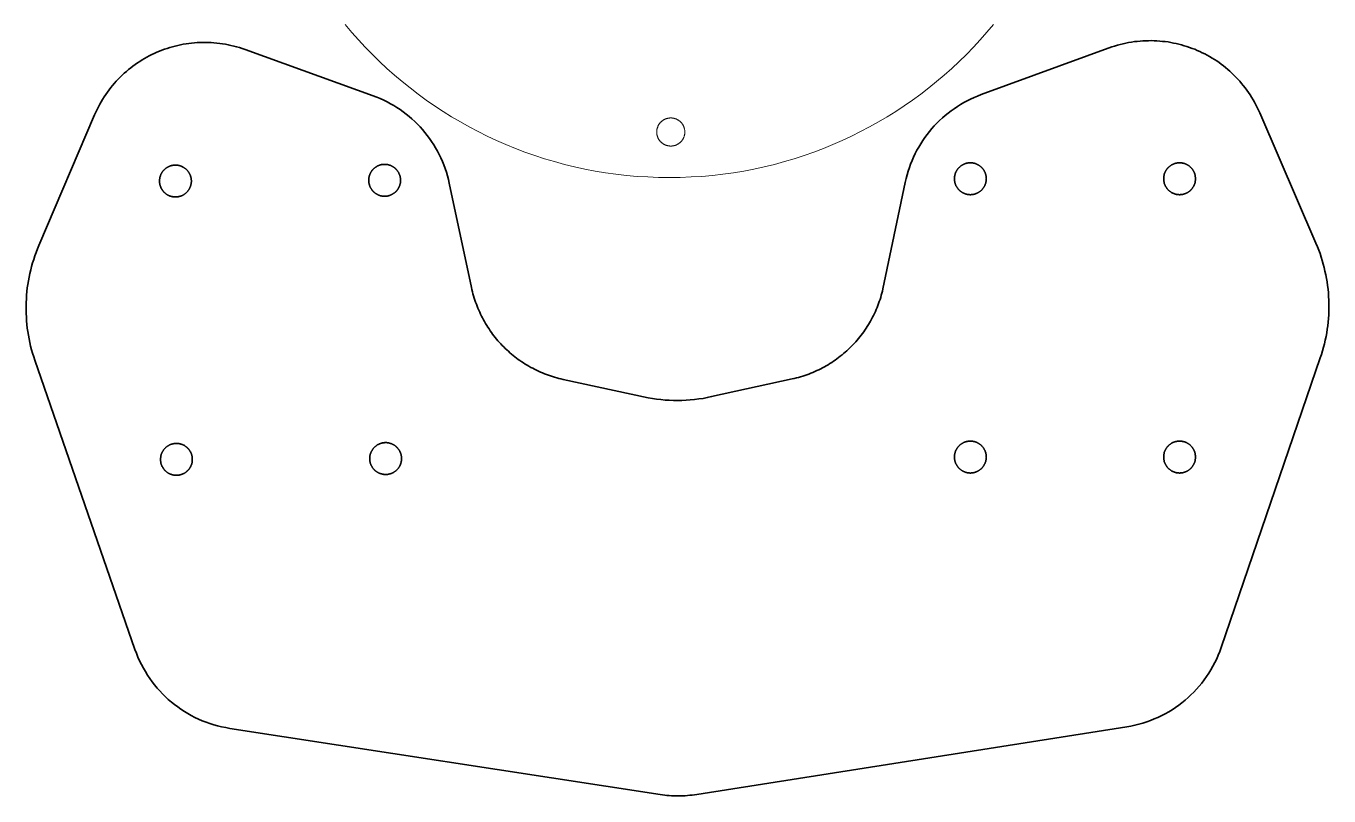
# Model space of a CAD drawing. Header units: millimetres. Extents: x -87 to 69, y -57 to 280.
# Drawn here: x -79.9 to 42.8, y 142.7 to 215.1 of the extents above; entities that cross this region are included whole.
import ezdxf

# ---------------------------------------------------------------- set-up
doc = ezdxf.new("R2010")
doc.units = ezdxf.units.MM
doc.header["$MEASUREMENT"] = 0
doc.layers.add('Predeterminado', color=18, linetype='Continuous', true_color=0x000000)

msp = doc.modelspace()

# ---------------------------------------------------------------- linework, layer by layer
at = {"layer": 'Predeterminado', "lineweight": 9}
msp.add_lwpolyline([(-49.85, 215.28), (-49.23, 214.55), (-48.6, 213.84), (-47.96, 213.15), (-47.29, 212.47), (-46.62, 211.8), (-45.92, 211.16), (-45.21, 210.53), (-44.49, 209.92), (-43.75, 209.32), (-42.99, 208.74), (-42.22, 208.18), (-41.44, 207.64), (-40.64, 207.11), (-39.84, 206.61), (-39.01, 206.12), (-38.18, 205.66), (-37.33, 205.21), (-36.47, 204.78), (-35.6, 204.38), (-34.72, 203.99), (-33.83, 203.63), (-32.93, 203.28), (-32.01, 202.96), (-31.09, 202.66), (-30.15, 202.39), (-29.21, 202.13), (-28.26, 201.9), (-27.3, 201.69), (-26.33, 201.5), (-25.35, 201.34), (-24.36, 201.2), (-23.37, 201.09), (-22.37, 201), (-21.36, 200.94), (-20.35, 200.9), (-19.33, 200.89), (-18.31, 200.9), (-17.29, 200.94), (-16.28, 201), (-15.28, 201.09), (-14.29, 201.2), (-13.3, 201.34), (-12.33, 201.5), (-11.36, 201.69), (-10.39, 201.9), (-9.44, 202.13), (-8.5, 202.39), (-7.57, 202.66), (-6.64, 202.96), (-5.73, 203.29), (-4.82, 203.63), (-3.93, 203.99), (-3.05, 204.38), (-2.18, 204.79), (-1.32, 205.21), (-0.47, 205.66), (0.36, 206.13), (1.18, 206.61), (1.99, 207.12), (2.79, 207.64), (3.57, 208.18), (4.34, 208.74), (5.09, 209.32), (5.83, 209.92), (6.56, 210.53), (7.27, 211.16), (7.96, 211.81), (8.64, 212.47), (9.3, 213.15), (9.95, 213.85), (10.58, 214.56), (11.19, 215.28)], dxfattribs=at)
at = {"layer": 'Predeterminado', "lineweight": 35}
for points in [[(2.88, 200.43), (0.78, 190.41), (0.74, 190.2), (0.68, 190.01), (0.63, 189.81), (0.57, 189.61), (0.51, 189.42), (0.44, 189.22), (0.38, 189.03), (0.3, 188.84), (0.23, 188.65), (0.15, 188.46), (0.07, 188.28), (-0.02, 188.1), (-0.1, 187.91), (-0.19, 187.73), (-0.29, 187.56), (-0.39, 187.38), (-0.49, 187.21), (-0.59, 187.04), (-0.7, 186.87), (-0.81, 186.7), (-0.92, 186.53), (-1.03, 186.37), (-1.15, 186.21), (-1.27, 186.05), (-1.39, 185.89), (-1.52, 185.74), (-1.65, 185.58), (-1.78, 185.43), (-1.91, 185.29), (-2.05, 185.14), (-2.19, 185), (-2.33, 184.86), (-2.47, 184.72), (-2.62, 184.58), (-2.77, 184.45), (-2.92, 184.32), (-3.07, 184.19), (-3.23, 184.07), (-3.39, 183.95), (-3.55, 183.83), (-3.71, 183.71), (-3.87, 183.6), (-4.04, 183.49), (-4.21, 183.38), (-4.38, 183.27), (-4.55, 183.17), (-4.73, 183.07), (-4.9, 182.98), (-5.08, 182.88), (-5.26, 182.79), (-5.45, 182.71), (-5.63, 182.62), (-5.82, 182.54), (-6, 182.47), (-6.19, 182.39), (-6.39, 182.32), (-6.58, 182.26), (-6.77, 182.19), (-6.97, 182.13), (-7.17, 182.07), (-7.37, 182.02), (-7.57, 181.97), (-7.77, 181.93), (-15.35, 180.26), (-15.76, 180.17), (-16.16, 180.1), (-16.56, 180.04), (-16.96, 179.99), (-17.36, 179.95), (-17.76, 179.92), (-18.15, 179.9), (-18.55, 179.9), (-18.94, 179.9), (-19.34, 179.92), (-19.73, 179.94), (-20.13, 179.98), (-20.53, 180.03), (-20.93, 180.09), (-21.34, 180.16), (-29.33, 181.89), (-29.54, 181.93), (-29.74, 181.98), (-29.94, 182.03), (-30.13, 182.09), (-30.33, 182.15), (-30.52, 182.21), (-30.72, 182.28), (-30.91, 182.35), (-31.1, 182.42), (-31.29, 182.5), (-31.47, 182.58), (-31.66, 182.66), (-31.84, 182.75), (-32.02, 182.84), (-32.2, 182.93), (-32.38, 183.02), (-32.55, 183.12), (-32.73, 183.22), (-32.9, 183.33), (-33.07, 183.43), (-33.23, 183.55), (-33.4, 183.66), (-33.56, 183.77), (-33.72, 183.89), (-33.88, 184.01), (-34.04, 184.14), (-34.19, 184.27), (-34.34, 184.39), (-34.49, 184.53), (-34.64, 184.66), (-34.78, 184.8), (-34.92, 184.94), (-35.06, 185.08), (-35.2, 185.23), (-35.33, 185.37), (-35.47, 185.52), (-35.6, 185.67), (-35.72, 185.83), (-35.85, 185.99), (-35.97, 186.14), (-36.09, 186.31), (-36.2, 186.47), (-36.31, 186.63), (-36.42, 186.8), (-36.53, 186.97), (-36.63, 187.14), (-36.73, 187.32), (-36.83, 187.49), (-36.93, 187.67), (-37.02, 187.85), (-37.11, 188.03), (-37.19, 188.21), (-37.28, 188.4), (-37.35, 188.58), (-37.43, 188.77), (-37.5, 188.96), (-37.57, 189.15), (-37.64, 189.35), (-37.7, 189.54), (-37.76, 189.74), (-37.82, 189.94), (-37.87, 190.13), (-37.92, 190.34), (-37.96, 190.54), (-40.05, 200.35), (-40.13, 200.71), (-40.23, 201.06), (-40.33, 201.4), (-40.44, 201.74), (-40.57, 202.08), (-40.7, 202.41), (-40.85, 202.74), (-41, 203.06), (-41.17, 203.37), (-41.34, 203.68), (-41.52, 203.98), (-41.72, 204.28), (-41.92, 204.57), (-42.13, 204.85), (-42.35, 205.13), (-42.58, 205.4), (-42.81, 205.66), (-43.06, 205.92), (-43.31, 206.17), (-43.57, 206.4), (-43.84, 206.64), (-44.11, 206.86), (-44.39, 207.07), (-44.68, 207.28), (-44.98, 207.48), (-45.28, 207.66), (-45.59, 207.84), (-45.91, 208.01), (-46.23, 208.17), (-46.56, 208.32), (-46.89, 208.46), (-59.28, 212.94), (-59.55, 213.03), (-59.81, 213.12), (-60.08, 213.2), (-60.34, 213.27), (-60.61, 213.33), (-60.87, 213.39), (-61.14, 213.44), (-61.41, 213.48), (-61.67, 213.52), (-61.94, 213.55), (-62.21, 213.58), (-62.47, 213.6), (-62.74, 213.61), (-63.01, 213.61), (-63.27, 213.61), (-63.53, 213.61), (-63.8, 213.59), (-64.06, 213.57), (-64.32, 213.55), (-64.58, 213.52), (-64.84, 213.48), (-65.1, 213.44), (-65.36, 213.39), (-65.61, 213.33), (-65.87, 213.27), (-66.12, 213.2), (-66.37, 213.13), (-66.62, 213.05), (-66.87, 212.97), (-67.11, 212.88), (-67.35, 212.78), (-67.59, 212.68), (-67.83, 212.57), (-68.07, 212.46), (-68.3, 212.34), (-68.53, 212.22), (-68.76, 212.09), (-68.98, 211.96), (-69.2, 211.82), (-69.42, 211.68), (-69.63, 211.53), (-69.85, 211.37), (-70.05, 211.21), (-70.26, 211.05), (-70.46, 210.88), (-70.66, 210.71), (-70.85, 210.53), (-71.04, 210.34), (-71.22, 210.15), (-71.41, 209.96), (-71.58, 209.76), (-71.76, 209.56), (-71.92, 209.35), (-72.09, 209.14), (-72.25, 208.92), (-72.4, 208.7), (-72.55, 208.48), (-72.7, 208.25), (-72.83, 208.01), (-72.97, 207.78), (-73.1, 207.53), (-73.22, 207.29), (-73.34, 207.04), (-73.45, 206.78), (-78.7, 194.49), (-78.84, 194.17), (-78.96, 193.84), (-79.08, 193.51), (-79.19, 193.18), (-79.29, 192.85), (-79.39, 192.52), (-79.47, 192.19), (-79.55, 191.85), (-79.62, 191.51), (-79.68, 191.17), (-79.74, 190.83), (-79.79, 190.49), (-79.83, 190.15), (-79.86, 189.81), (-79.88, 189.47), (-79.9, 189.12), (-79.91, 188.78), (-79.91, 188.44), (-79.9, 188.09), (-79.88, 187.75), (-79.86, 187.4), (-79.83, 187.06), (-79.79, 186.72), (-79.74, 186.38), (-79.69, 186.04), (-79.62, 185.7), (-79.55, 185.36), (-79.48, 185.02), (-79.39, 184.68), (-79.29, 184.35), (-79.19, 184.02), (-79.08, 183.69), (-69.65, 156.47), (-69.51, 156.1), (-69.37, 155.74), (-69.21, 155.39), (-69.04, 155.04), (-68.86, 154.7), (-68.67, 154.37), (-68.47, 154.05), (-68.26, 153.73), (-68.04, 153.42), (-67.8, 153.12), (-67.56, 152.83), (-67.31, 152.55), (-67.05, 152.27), (-66.78, 152.01), (-66.51, 151.75), (-66.22, 151.51), (-65.93, 151.27), (-65.63, 151.05), (-65.32, 150.83), (-65, 150.62), (-64.68, 150.43), (-64.35, 150.24), (-64.01, 150.07), (-63.67, 149.91), (-63.32, 149.75), (-62.96, 149.61), (-62.6, 149.49), (-62.24, 149.37), (-61.87, 149.27), (-61.49, 149.17), (-61.11, 149.1), (-60.73, 149.03), (-20.21, 142.8), (-19.99, 142.77), (-19.77, 142.74), (-19.56, 142.72), (-19.34, 142.7), (-19.12, 142.69), (-18.91, 142.68), (-18.69, 142.67), (-18.48, 142.67), (-18.26, 142.67), (-18.05, 142.68), (-17.83, 142.69), (-17.62, 142.71), (-17.4, 142.73), (-17.19, 142.75), (-16.97, 142.78), (-16.75, 142.81), (23.75, 149.18), (24.13, 149.25), (24.51, 149.33), (24.88, 149.42), (25.25, 149.53), (25.62, 149.65), (25.98, 149.77), (26.33, 149.92), (26.68, 150.07), (27.03, 150.23), (27.36, 150.41), (27.69, 150.59), (28.01, 150.79), (28.33, 151), (28.64, 151.22), (28.94, 151.44), (29.23, 151.68), (29.52, 151.93), (29.79, 152.18), (30.06, 152.45), (30.32, 152.73), (30.57, 153.01), (30.81, 153.3), (31.04, 153.6), (31.26, 153.91), (31.47, 154.23), (31.67, 154.55), (31.86, 154.88), (32.04, 155.22), (32.21, 155.57), (32.36, 155.92), (32.51, 156.28), (32.64, 156.65), (41.97, 183.91), (42.08, 184.24), (42.18, 184.57), (42.28, 184.91), (42.36, 185.24), (42.44, 185.58), (42.51, 185.92), (42.57, 186.26), (42.62, 186.6), (42.67, 186.94), (42.71, 187.28), (42.74, 187.63), (42.76, 187.97), (42.78, 188.31), (42.78, 188.66), (42.78, 189), (42.77, 189.34), (42.75, 189.69), (42.73, 190.03), (42.7, 190.37), (42.65, 190.71), (42.61, 191.06), (42.55, 191.39), (42.49, 191.73), (42.41, 192.07), (42.33, 192.41), (42.25, 192.74), (42.15, 193.07), (42.05, 193.4), (41.94, 193.73), (41.82, 194.06), (41.69, 194.38), (41.56, 194.71), (36.26, 206.98), (36.15, 207.23), (36.03, 207.48), (35.9, 207.73), (35.77, 207.97), (35.64, 208.21), (35.5, 208.44), (35.35, 208.67), (35.2, 208.9), (35.05, 209.12), (34.89, 209.33), (34.72, 209.55), (34.55, 209.75), (34.38, 209.95), (34.2, 210.15), (34.02, 210.34), (33.83, 210.53), (33.64, 210.72), (33.45, 210.89), (33.25, 211.07), (33.05, 211.24), (32.85, 211.4), (32.64, 211.56), (32.43, 211.71), (32.21, 211.86), (31.99, 212), (31.77, 212.14), (31.54, 212.27), (31.32, 212.4), (31.09, 212.52), (30.85, 212.64), (30.62, 212.75), (30.38, 212.86), (30.14, 212.96), (29.9, 213.05), (29.65, 213.14), (29.41, 213.22), (29.16, 213.3), (28.91, 213.37), (28.65, 213.44), (28.4, 213.5), (28.14, 213.55), (27.89, 213.6), (27.63, 213.65), (27.37, 213.68), (27.11, 213.71), (26.85, 213.74), (26.58, 213.76), (26.32, 213.77), (26.05, 213.78), (25.79, 213.77), (25.52, 213.77), (25.26, 213.76), (24.99, 213.74), (24.72, 213.71), (24.46, 213.68), (24.19, 213.64), (23.92, 213.59), (23.66, 213.54), (23.39, 213.48), (23.13, 213.42), (22.86, 213.35), (22.6, 213.27), (22.33, 213.18), (10.03, 208.69), (9.7, 208.56), (9.36, 208.42), (9.03, 208.27), (8.71, 208.11), (8.4, 207.94), (8.09, 207.76), (7.79, 207.57), (7.49, 207.37), (7.2, 207.17), (6.92, 206.95), (6.64, 206.73), (6.38, 206.5), (6.12, 206.25), (5.87, 206.01), (5.62, 205.75), (5.39, 205.49), (5.16, 205.22), (4.94, 204.94), (4.73, 204.66), (4.53, 204.36), (4.34, 204.07), (4.16, 203.76), (3.99, 203.45), (3.82, 203.14), (3.67, 202.82), (3.53, 202.49), (3.39, 202.16), (3.27, 201.82), (3.16, 201.48), (3.06, 201.14), (2.96, 200.79)], [(-64.34, 200.56), (-64.34, 200.52), (-64.34, 200.49), (-64.34, 200.45), (-64.35, 200.41), (-64.35, 200.37), (-64.36, 200.33), (-64.36, 200.3), (-64.37, 200.26), (-64.38, 200.22), (-64.39, 200.19), (-64.4, 200.15), (-64.41, 200.12), (-64.42, 200.08), (-64.43, 200.05), (-64.44, 200.01), (-64.46, 199.98), (-64.47, 199.95), (-64.49, 199.91), (-64.5, 199.88), (-64.52, 199.85), (-64.54, 199.82), (-64.56, 199.78), (-64.57, 199.75), (-64.59, 199.72), (-64.61, 199.69), (-64.64, 199.66), (-64.66, 199.64), (-64.68, 199.61), (-64.7, 199.58), (-64.73, 199.55), (-64.75, 199.53), (-64.78, 199.5), (-64.8, 199.48), (-64.83, 199.45), (-64.86, 199.43), (-64.88, 199.4), (-64.91, 199.38), (-64.94, 199.36), (-64.97, 199.34), (-65, 199.32), (-65.03, 199.3), (-65.06, 199.28), (-65.09, 199.26), (-65.12, 199.24), (-65.15, 199.22), (-65.19, 199.21), (-65.22, 199.19), (-65.25, 199.18), (-65.29, 199.16), (-65.32, 199.15), (-65.35, 199.14), (-65.39, 199.13), (-65.43, 199.12), (-65.46, 199.11), (-65.5, 199.1), (-65.53, 199.09), (-65.57, 199.08), (-65.61, 199.08), (-65.64, 199.07), (-65.68, 199.07), (-65.72, 199.06), (-65.76, 199.06), (-65.8, 199.06), (-65.84, 199.06), (-65.87, 199.06), (-65.91, 199.06), (-65.95, 199.06), (-65.99, 199.07), (-66.03, 199.07), (-66.06, 199.07), (-66.1, 199.08), (-66.14, 199.09), (-66.17, 199.1), (-66.21, 199.1), (-66.25, 199.11), (-66.28, 199.12), (-66.32, 199.13), (-66.35, 199.15), (-66.39, 199.16), (-66.42, 199.17), (-66.45, 199.19), (-66.49, 199.2), (-66.52, 199.22), (-66.55, 199.24), (-66.58, 199.25), (-66.61, 199.27), (-66.64, 199.29), (-66.68, 199.31), (-66.7, 199.33), (-66.73, 199.35), (-66.76, 199.37), (-66.79, 199.4), (-66.82, 199.42), (-66.85, 199.44), (-66.87, 199.47), (-66.9, 199.49), (-66.92, 199.52), (-66.95, 199.55), (-66.97, 199.57), (-66.99, 199.6), (-67.02, 199.63), (-67.04, 199.66), (-67.06, 199.69), (-67.08, 199.71), (-67.1, 199.74), (-67.12, 199.78), (-67.14, 199.81), (-67.16, 199.84), (-67.17, 199.87), (-67.19, 199.9), (-67.21, 199.94), (-67.22, 199.97), (-67.23, 200), (-67.25, 200.04), (-67.26, 200.07), (-67.27, 200.11), (-67.28, 200.14), (-67.29, 200.18), (-67.3, 200.21), (-67.31, 200.25), (-67.32, 200.29), (-67.32, 200.32), (-67.33, 200.36), (-67.33, 200.4), (-67.34, 200.44), (-67.34, 200.48), (-67.34, 200.51), (-67.34, 200.55), (-67.34, 200.59), (-67.34, 200.63), (-67.34, 200.67), (-67.33, 200.71), (-67.33, 200.74), (-67.32, 200.78), (-67.32, 200.82), (-67.31, 200.85), (-67.3, 200.89), (-67.3, 200.93), (-67.29, 200.96), (-67.28, 201), (-67.26, 201.03), (-67.25, 201.07), (-67.24, 201.1), (-67.23, 201.14), (-67.21, 201.17), (-67.2, 201.2), (-67.18, 201.24), (-67.16, 201.27), (-67.14, 201.3), (-67.13, 201.33), (-67.11, 201.36), (-67.09, 201.39), (-67.07, 201.42), (-67.05, 201.45), (-67.02, 201.48), (-67, 201.51), (-66.98, 201.54), (-66.95, 201.56), (-66.93, 201.59), (-66.91, 201.61), (-66.88, 201.64), (-66.85, 201.66), (-66.83, 201.69), (-66.8, 201.71), (-66.77, 201.73), (-66.74, 201.76), (-66.71, 201.78), (-66.68, 201.8), (-66.65, 201.82), (-66.62, 201.84), (-66.59, 201.86), (-66.56, 201.87), (-66.53, 201.89), (-66.5, 201.91), (-66.46, 201.92), (-66.43, 201.94), (-66.4, 201.95), (-66.36, 201.96), (-66.33, 201.98), (-66.29, 201.99), (-66.26, 202), (-66.22, 202.01), (-66.18, 202.02), (-66.15, 202.03), (-66.11, 202.03), (-66.07, 202.04), (-66.04, 202.05), (-66, 202.05), (-65.96, 202.05), (-65.92, 202.06), (-65.89, 202.06), (-65.85, 202.06), (-65.81, 202.06), (-65.77, 202.06), (-65.73, 202.05), (-65.69, 202.05), (-65.66, 202.05), (-65.62, 202.04), (-65.58, 202.04), (-65.54, 202.03), (-65.51, 202.02), (-65.47, 202.01), (-65.44, 202), (-65.4, 201.99), (-65.36, 201.98), (-65.33, 201.97), (-65.3, 201.96), (-65.26, 201.94), (-65.23, 201.93), (-65.2, 201.91), (-65.16, 201.9), (-65.13, 201.88), (-65.1, 201.86), (-65.07, 201.84), (-65.04, 201.82), (-65.01, 201.8), (-64.98, 201.78), (-64.95, 201.76), (-64.92, 201.74), (-64.89, 201.72), (-64.86, 201.7), (-64.84, 201.67), (-64.81, 201.65), (-64.78, 201.62), (-64.76, 201.6), (-64.73, 201.57), (-64.71, 201.54), (-64.69, 201.52), (-64.66, 201.49), (-64.64, 201.46), (-64.62, 201.43), (-64.6, 201.4), (-64.58, 201.37), (-64.56, 201.34), (-64.54, 201.31), (-64.52, 201.28), (-64.51, 201.25), (-64.49, 201.21), (-64.48, 201.18), (-64.46, 201.15), (-64.45, 201.11), (-64.43, 201.08), (-64.42, 201.04), (-64.41, 201.01), (-64.4, 200.97), (-64.39, 200.94), (-64.38, 200.9), (-64.37, 200.87), (-64.37, 200.83), (-64.36, 200.79), (-64.35, 200.75), (-64.35, 200.72), (-64.35, 200.68), (-64.34, 200.64), (-64.34, 200.6)], [(-44.64, 200.63), (-44.64, 200.6), (-44.64, 200.56), (-44.64, 200.52), (-44.65, 200.48), (-44.65, 200.44), (-44.66, 200.41), (-44.66, 200.37), (-44.67, 200.33), (-44.68, 200.3), (-44.69, 200.26), (-44.7, 200.22), (-44.71, 200.19), (-44.72, 200.15), (-44.73, 200.12), (-44.74, 200.08), (-44.76, 200.05), (-44.77, 200.02), (-44.79, 199.98), (-44.8, 199.95), (-44.82, 199.92), (-44.84, 199.89), (-44.86, 199.86), (-44.87, 199.83), (-44.89, 199.79), (-44.91, 199.77), (-44.94, 199.74), (-44.96, 199.71), (-44.98, 199.68), (-45, 199.65), (-45.03, 199.62), (-45.05, 199.6), (-45.08, 199.57), (-45.1, 199.55), (-45.13, 199.52), (-45.16, 199.5), (-45.18, 199.48), (-45.21, 199.45), (-45.24, 199.43), (-45.27, 199.41), (-45.3, 199.39), (-45.33, 199.37), (-45.36, 199.35), (-45.39, 199.33), (-45.42, 199.31), (-45.45, 199.3), (-45.49, 199.28), (-45.52, 199.26), (-45.55, 199.25), (-45.59, 199.24), (-45.62, 199.22), (-45.65, 199.21), (-45.69, 199.2), (-45.73, 199.19), (-45.76, 199.18), (-45.8, 199.17), (-45.83, 199.16), (-45.87, 199.15), (-45.91, 199.15), (-45.94, 199.14), (-45.98, 199.14), (-46.02, 199.13), (-46.06, 199.13), (-46.1, 199.13), (-46.14, 199.13), (-46.17, 199.13), (-46.21, 199.13), (-46.25, 199.13), (-46.29, 199.14), (-46.33, 199.14), (-46.36, 199.15), (-46.4, 199.15), (-46.44, 199.16), (-46.47, 199.17), (-46.51, 199.17), (-46.55, 199.18), (-46.58, 199.19), (-46.62, 199.21), (-46.65, 199.22), (-46.69, 199.23), (-46.72, 199.24), (-46.75, 199.26), (-46.79, 199.27), (-46.82, 199.29), (-46.85, 199.31), (-46.88, 199.33), (-46.91, 199.34), (-46.94, 199.36), (-46.98, 199.38), (-47, 199.4), (-47.03, 199.42), (-47.06, 199.45), (-47.09, 199.47), (-47.12, 199.49), (-47.15, 199.52), (-47.17, 199.54), (-47.2, 199.56), (-47.22, 199.59), (-47.25, 199.62), (-47.27, 199.64), (-47.3, 199.67), (-47.32, 199.7), (-47.34, 199.73), (-47.36, 199.76), (-47.38, 199.79), (-47.4, 199.82), (-47.42, 199.85), (-47.44, 199.88), (-47.46, 199.91), (-47.47, 199.94), (-47.49, 199.97), (-47.51, 200.01), (-47.52, 200.04), (-47.53, 200.07), (-47.55, 200.11), (-47.56, 200.14), (-47.57, 200.18), (-47.58, 200.21), (-47.59, 200.25), (-47.6, 200.29), (-47.61, 200.32), (-47.62, 200.36), (-47.62, 200.4), (-47.63, 200.43), (-47.63, 200.47), (-47.64, 200.51), (-47.64, 200.55), (-47.64, 200.58), (-47.64, 200.62), (-47.64, 200.66), (-47.64, 200.7), (-47.64, 200.74), (-47.63, 200.78), (-47.63, 200.81), (-47.62, 200.85), (-47.62, 200.89), (-47.61, 200.93), (-47.6, 200.96), (-47.6, 201), (-47.59, 201.03), (-47.58, 201.07), (-47.56, 201.11), (-47.55, 201.14), (-47.54, 201.17), (-47.53, 201.21), (-47.51, 201.24), (-47.5, 201.27), (-47.48, 201.31), (-47.46, 201.34), (-47.45, 201.37), (-47.43, 201.4), (-47.41, 201.43), (-47.39, 201.46), (-47.37, 201.49), (-47.35, 201.52), (-47.32, 201.55), (-47.3, 201.58), (-47.28, 201.61), (-47.26, 201.63), (-47.23, 201.66), (-47.21, 201.69), (-47.18, 201.71), (-47.15, 201.74), (-47.13, 201.76), (-47.1, 201.78), (-47.07, 201.81), (-47.04, 201.83), (-47.01, 201.85), (-46.98, 201.87), (-46.95, 201.89), (-46.92, 201.91), (-46.89, 201.93), (-46.86, 201.95), (-46.83, 201.96), (-46.8, 201.98), (-46.76, 201.99), (-46.73, 202.01), (-46.7, 202.02), (-46.66, 202.04), (-46.63, 202.05), (-46.59, 202.06), (-46.56, 202.07), (-46.52, 202.08), (-46.49, 202.09), (-46.45, 202.1), (-46.41, 202.1), (-46.37, 202.11), (-46.34, 202.12), (-46.3, 202.12), (-46.26, 202.12), (-46.22, 202.13), (-46.19, 202.13), (-46.15, 202.13), (-46.11, 202.13), (-46.07, 202.13), (-46.03, 202.13), (-45.99, 202.12), (-45.96, 202.12), (-45.92, 202.11), (-45.88, 202.11), (-45.84, 202.1), (-45.81, 202.09), (-45.77, 202.08), (-45.74, 202.07), (-45.7, 202.06), (-45.67, 202.05), (-45.63, 202.04), (-45.6, 202.03), (-45.56, 202.01), (-45.53, 202), (-45.5, 201.98), (-45.46, 201.97), (-45.43, 201.95), (-45.4, 201.93), (-45.37, 201.91), (-45.34, 201.9), (-45.31, 201.88), (-45.28, 201.86), (-45.25, 201.83), (-45.22, 201.81), (-45.19, 201.79), (-45.16, 201.77), (-45.14, 201.74), (-45.11, 201.72), (-45.08, 201.69), (-45.06, 201.67), (-45.03, 201.64), (-45.01, 201.61), (-44.99, 201.59), (-44.96, 201.56), (-44.94, 201.53), (-44.92, 201.5), (-44.9, 201.47), (-44.88, 201.44), (-44.86, 201.41), (-44.84, 201.38), (-44.82, 201.35), (-44.81, 201.32), (-44.79, 201.28), (-44.78, 201.25), (-44.76, 201.22), (-44.75, 201.18), (-44.73, 201.15), (-44.72, 201.12), (-44.71, 201.08), (-44.7, 201.04), (-44.69, 201.01), (-44.68, 200.97), (-44.67, 200.94), (-44.67, 200.9), (-44.66, 200.86), (-44.65, 200.83), (-44.65, 200.79), (-44.65, 200.75), (-44.64, 200.71), (-44.64, 200.67)], [(7.52, 200.77), (7.52, 200.74), (7.52, 200.7), (7.52, 200.66), (7.52, 200.62), (7.53, 200.58), (7.53, 200.55), (7.54, 200.51), (7.55, 200.47), (7.55, 200.44), (7.56, 200.4), (7.57, 200.36), (7.58, 200.33), (7.59, 200.29), (7.61, 200.26), (7.62, 200.22), (7.63, 200.19), (7.65, 200.16), (7.66, 200.12), (7.68, 200.09), (7.7, 200.06), (7.71, 200.03), (7.73, 200), (7.75, 199.97), (7.77, 199.94), (7.79, 199.91), (7.81, 199.88), (7.84, 199.85), (7.86, 199.82), (7.88, 199.79), (7.91, 199.77), (7.93, 199.74), (7.95, 199.71), (7.98, 199.69), (8.01, 199.66), (8.03, 199.64), (8.06, 199.62), (8.09, 199.59), (8.12, 199.57), (8.15, 199.55), (8.18, 199.53), (8.21, 199.51), (8.24, 199.49), (8.27, 199.47), (8.3, 199.46), (8.33, 199.44), (8.37, 199.42), (8.4, 199.41), (8.43, 199.39), (8.47, 199.38), (8.5, 199.37), (8.53, 199.35), (8.57, 199.34), (8.6, 199.33), (8.64, 199.32), (8.68, 199.31), (8.71, 199.3), (8.75, 199.3), (8.79, 199.29), (8.82, 199.29), (8.86, 199.28), (8.9, 199.28), (8.94, 199.28), (8.98, 199.27), (9.02, 199.27), (9.05, 199.27), (9.09, 199.28), (9.13, 199.28), (9.17, 199.28), (9.21, 199.29), (9.24, 199.29), (9.28, 199.3), (9.32, 199.3), (9.35, 199.31), (9.39, 199.32), (9.43, 199.33), (9.46, 199.34), (9.5, 199.35), (9.53, 199.37), (9.57, 199.38), (9.6, 199.39), (9.63, 199.41), (9.67, 199.42), (9.7, 199.44), (9.73, 199.46), (9.76, 199.47), (9.79, 199.49), (9.82, 199.51), (9.85, 199.53), (9.88, 199.55), (9.91, 199.57), (9.94, 199.59), (9.97, 199.62), (10, 199.64), (10.02, 199.66), (10.05, 199.69), (10.08, 199.71), (10.1, 199.74), (10.13, 199.77), (10.15, 199.79), (10.17, 199.82), (10.2, 199.85), (10.22, 199.88), (10.24, 199.91), (10.26, 199.94), (10.28, 199.97), (10.3, 200), (10.32, 200.03), (10.33, 200.06), (10.35, 200.09), (10.37, 200.12), (10.38, 200.16), (10.4, 200.19), (10.41, 200.22), (10.42, 200.26), (10.44, 200.29), (10.45, 200.33), (10.46, 200.36), (10.47, 200.4), (10.48, 200.44), (10.48, 200.47), (10.49, 200.51), (10.5, 200.55), (10.5, 200.58), (10.51, 200.62), (10.51, 200.66), (10.51, 200.7), (10.51, 200.74), (10.52, 200.77), (10.51, 200.81), (10.51, 200.85), (10.51, 200.89), (10.51, 200.93), (10.5, 200.97), (10.5, 201), (10.49, 201.04), (10.48, 201.08), (10.48, 201.11), (10.47, 201.15), (10.46, 201.18), (10.45, 201.22), (10.44, 201.26), (10.42, 201.29), (10.41, 201.32), (10.4, 201.36), (10.38, 201.39), (10.37, 201.42), (10.35, 201.46), (10.33, 201.49), (10.32, 201.52), (10.3, 201.55), (10.28, 201.58), (10.26, 201.61), (10.24, 201.64), (10.22, 201.67), (10.2, 201.7), (10.17, 201.73), (10.15, 201.76), (10.13, 201.78), (10.1, 201.81), (10.08, 201.83), (10.05, 201.86), (10.02, 201.88), (10, 201.91), (9.97, 201.93), (9.94, 201.95), (9.91, 201.98), (9.88, 202), (9.85, 202.02), (9.82, 202.04), (9.79, 202.06), (9.76, 202.08), (9.73, 202.09), (9.7, 202.11), (9.67, 202.13), (9.63, 202.14), (9.6, 202.16), (9.57, 202.17), (9.53, 202.18), (9.5, 202.2), (9.46, 202.21), (9.43, 202.22), (9.39, 202.23), (9.35, 202.24), (9.32, 202.24), (9.28, 202.25), (9.24, 202.26), (9.21, 202.26), (9.17, 202.27), (9.13, 202.27), (9.09, 202.27), (9.05, 202.27), (9.02, 202.27), (8.98, 202.27), (8.94, 202.27), (8.9, 202.27), (8.86, 202.27), (8.82, 202.26), (8.79, 202.26), (8.75, 202.25), (8.71, 202.24), (8.68, 202.24), (8.64, 202.23), (8.6, 202.22), (8.57, 202.21), (8.53, 202.2), (8.5, 202.18), (8.47, 202.17), (8.43, 202.16), (8.4, 202.14), (8.37, 202.13), (8.33, 202.11), (8.3, 202.09), (8.27, 202.08), (8.24, 202.06), (8.21, 202.04), (8.18, 202.02), (8.15, 202), (8.12, 201.98), (8.09, 201.95), (8.06, 201.93), (8.03, 201.91), (8.01, 201.88), (7.98, 201.86), (7.95, 201.83), (7.93, 201.81), (7.91, 201.78), (7.88, 201.76), (7.86, 201.73), (7.84, 201.7), (7.81, 201.67), (7.79, 201.64), (7.77, 201.61), (7.75, 201.58), (7.73, 201.55), (7.71, 201.52), (7.7, 201.49), (7.68, 201.46), (7.66, 201.42), (7.65, 201.39), (7.63, 201.36), (7.62, 201.32), (7.61, 201.29), (7.59, 201.26), (7.58, 201.22), (7.57, 201.18), (7.56, 201.15), (7.55, 201.11), (7.55, 201.08), (7.54, 201.04), (7.53, 201), (7.53, 200.97), (7.52, 200.93), (7.52, 200.89), (7.52, 200.85), (7.52, 200.81)], [(27.22, 200.77), (27.22, 200.74), (27.22, 200.7), (27.22, 200.66), (27.22, 200.62), (27.23, 200.58), (27.23, 200.55), (27.24, 200.51), (27.25, 200.47), (27.25, 200.44), (27.26, 200.4), (27.27, 200.36), (27.28, 200.33), (27.29, 200.29), (27.31, 200.26), (27.32, 200.22), (27.33, 200.19), (27.35, 200.16), (27.36, 200.12), (27.38, 200.09), (27.4, 200.06), (27.41, 200.03), (27.43, 200), (27.45, 199.97), (27.47, 199.94), (27.49, 199.91), (27.51, 199.88), (27.54, 199.85), (27.56, 199.82), (27.58, 199.79), (27.61, 199.77), (27.63, 199.74), (27.65, 199.71), (27.68, 199.69), (27.71, 199.66), (27.73, 199.64), (27.76, 199.62), (27.79, 199.59), (27.82, 199.57), (27.85, 199.55), (27.88, 199.53), (27.91, 199.51), (27.94, 199.49), (27.97, 199.47), (28, 199.46), (28.03, 199.44), (28.07, 199.42), (28.1, 199.41), (28.13, 199.39), (28.17, 199.38), (28.2, 199.37), (28.23, 199.35), (28.27, 199.34), (28.3, 199.33), (28.34, 199.32), (28.38, 199.31), (28.41, 199.3), (28.45, 199.3), (28.49, 199.29), (28.52, 199.29), (28.56, 199.28), (28.6, 199.28), (28.64, 199.28), (28.68, 199.27), (28.72, 199.27), (28.75, 199.27), (28.79, 199.28), (28.83, 199.28), (28.87, 199.28), (28.91, 199.29), (28.94, 199.29), (28.98, 199.3), (29.02, 199.3), (29.05, 199.31), (29.09, 199.32), (29.13, 199.33), (29.16, 199.34), (29.2, 199.35), (29.23, 199.37), (29.27, 199.38), (29.3, 199.39), (29.33, 199.41), (29.37, 199.42), (29.4, 199.44), (29.43, 199.46), (29.46, 199.47), (29.49, 199.49), (29.52, 199.51), (29.55, 199.53), (29.58, 199.55), (29.61, 199.57), (29.64, 199.59), (29.67, 199.62), (29.7, 199.64), (29.72, 199.66), (29.75, 199.69), (29.78, 199.71), (29.8, 199.74), (29.83, 199.77), (29.85, 199.79), (29.87, 199.82), (29.9, 199.85), (29.92, 199.88), (29.94, 199.91), (29.96, 199.94), (29.98, 199.97), (30, 200), (30.02, 200.03), (30.03, 200.06), (30.05, 200.09), (30.07, 200.12), (30.08, 200.16), (30.1, 200.19), (30.11, 200.22), (30.12, 200.26), (30.14, 200.29), (30.15, 200.33), (30.16, 200.36), (30.17, 200.4), (30.18, 200.44), (30.18, 200.47), (30.19, 200.51), (30.2, 200.55), (30.2, 200.58), (30.21, 200.62), (30.21, 200.66), (30.21, 200.7), (30.21, 200.74), (30.22, 200.77), (30.21, 200.81), (30.21, 200.85), (30.21, 200.89), (30.21, 200.93), (30.2, 200.97), (30.2, 201), (30.19, 201.04), (30.18, 201.08), (30.18, 201.11), (30.17, 201.15), (30.16, 201.18), (30.15, 201.22), (30.14, 201.26), (30.12, 201.29), (30.11, 201.32), (30.1, 201.36), (30.08, 201.39), (30.07, 201.42), (30.05, 201.46), (30.03, 201.49), (30.02, 201.52), (30, 201.55), (29.98, 201.58), (29.96, 201.61), (29.94, 201.64), (29.92, 201.67), (29.9, 201.7), (29.87, 201.73), (29.85, 201.76), (29.83, 201.78), (29.8, 201.81), (29.78, 201.83), (29.75, 201.86), (29.72, 201.88), (29.7, 201.91), (29.67, 201.93), (29.64, 201.95), (29.61, 201.98), (29.58, 202), (29.55, 202.02), (29.52, 202.04), (29.49, 202.06), (29.46, 202.08), (29.43, 202.09), (29.4, 202.11), (29.37, 202.13), (29.33, 202.14), (29.3, 202.16), (29.27, 202.17), (29.23, 202.18), (29.2, 202.2), (29.16, 202.21), (29.13, 202.22), (29.09, 202.23), (29.05, 202.24), (29.02, 202.24), (28.98, 202.25), (28.94, 202.26), (28.91, 202.26), (28.87, 202.27), (28.83, 202.27), (28.79, 202.27), (28.75, 202.27), (28.72, 202.27), (28.68, 202.27), (28.64, 202.27), (28.6, 202.27), (28.56, 202.27), (28.52, 202.26), (28.49, 202.26), (28.45, 202.25), (28.41, 202.24), (28.38, 202.24), (28.34, 202.23), (28.3, 202.22), (28.27, 202.21), (28.23, 202.2), (28.2, 202.18), (28.17, 202.17), (28.13, 202.16), (28.1, 202.14), (28.07, 202.13), (28.03, 202.11), (28, 202.09), (27.97, 202.08), (27.94, 202.06), (27.91, 202.04), (27.88, 202.02), (27.85, 202), (27.82, 201.98), (27.79, 201.95), (27.76, 201.93), (27.73, 201.91), (27.71, 201.88), (27.68, 201.86), (27.65, 201.83), (27.63, 201.81), (27.61, 201.78), (27.58, 201.76), (27.56, 201.73), (27.54, 201.7), (27.51, 201.67), (27.49, 201.64), (27.47, 201.61), (27.45, 201.58), (27.43, 201.55), (27.41, 201.52), (27.4, 201.49), (27.38, 201.46), (27.36, 201.42), (27.35, 201.39), (27.33, 201.36), (27.32, 201.32), (27.31, 201.29), (27.29, 201.26), (27.28, 201.22), (27.27, 201.18), (27.26, 201.15), (27.25, 201.11), (27.25, 201.08), (27.24, 201.04), (27.23, 201), (27.23, 200.97), (27.22, 200.93), (27.22, 200.89), (27.22, 200.85), (27.22, 200.81)], [(-64.25, 174.36), (-64.25, 174.32), (-64.25, 174.29), (-64.25, 174.25), (-64.25, 174.21), (-64.26, 174.17), (-64.26, 174.13), (-64.27, 174.1), (-64.28, 174.06), (-64.28, 174.02), (-64.29, 173.99), (-64.3, 173.95), (-64.31, 173.92), (-64.32, 173.88), (-64.34, 173.85), (-64.35, 173.81), (-64.36, 173.78), (-64.38, 173.75), (-64.39, 173.71), (-64.41, 173.68), (-64.42, 173.65), (-64.44, 173.62), (-64.46, 173.58), (-64.48, 173.55), (-64.5, 173.52), (-64.52, 173.49), (-64.54, 173.46), (-64.56, 173.44), (-64.59, 173.41), (-64.61, 173.38), (-64.63, 173.35), (-64.66, 173.33), (-64.68, 173.3), (-64.71, 173.28), (-64.73, 173.25), (-64.76, 173.23), (-64.79, 173.2), (-64.82, 173.18), (-64.84, 173.16), (-64.87, 173.14), (-64.9, 173.12), (-64.93, 173.1), (-64.96, 173.08), (-64.99, 173.06), (-65.03, 173.04), (-65.06, 173.02), (-65.09, 173.01), (-65.12, 172.99), (-65.16, 172.98), (-65.19, 172.96), (-65.23, 172.95), (-65.26, 172.94), (-65.29, 172.93), (-65.33, 172.92), (-65.37, 172.91), (-65.4, 172.9), (-65.44, 172.89), (-65.48, 172.88), (-65.51, 172.88), (-65.55, 172.87), (-65.59, 172.87), (-65.63, 172.86), (-65.66, 172.86), (-65.7, 172.86), (-65.74, 172.86), (-65.78, 172.86), (-65.82, 172.86), (-65.86, 172.86), (-65.89, 172.87), (-65.93, 172.87), (-65.97, 172.87), (-66.01, 172.88), (-66.04, 172.89), (-66.08, 172.9), (-66.12, 172.9), (-66.15, 172.91), (-66.19, 172.92), (-66.22, 172.94), (-66.26, 172.95), (-66.29, 172.96), (-66.33, 172.97), (-66.36, 172.99), (-66.39, 173), (-66.42, 173.02), (-66.46, 173.04), (-66.49, 173.05), (-66.52, 173.07), (-66.55, 173.09), (-66.58, 173.11), (-66.61, 173.13), (-66.64, 173.15), (-66.67, 173.17), (-66.7, 173.2), (-66.72, 173.22), (-66.75, 173.24), (-66.78, 173.27), (-66.8, 173.29), (-66.83, 173.32), (-66.85, 173.35), (-66.88, 173.37), (-66.9, 173.4), (-66.92, 173.43), (-66.94, 173.46), (-66.97, 173.49), (-66.99, 173.51), (-67.01, 173.54), (-67.03, 173.58), (-67.04, 173.61), (-67.06, 173.64), (-67.08, 173.67), (-67.1, 173.7), (-67.11, 173.74), (-67.13, 173.77), (-67.14, 173.8), (-67.15, 173.84), (-67.17, 173.87), (-67.18, 173.91), (-67.19, 173.94), (-67.2, 173.98), (-67.21, 174.01), (-67.21, 174.05), (-67.22, 174.09), (-67.23, 174.12), (-67.23, 174.16), (-67.24, 174.2), (-67.24, 174.24), (-67.24, 174.28), (-67.25, 174.31), (-67.25, 174.35), (-67.25, 174.39), (-67.24, 174.43), (-67.24, 174.47), (-67.24, 174.51), (-67.23, 174.54), (-67.23, 174.58), (-67.22, 174.62), (-67.22, 174.65), (-67.21, 174.69), (-67.2, 174.73), (-67.19, 174.76), (-67.18, 174.8), (-67.17, 174.83), (-67.16, 174.87), (-67.14, 174.9), (-67.13, 174.94), (-67.12, 174.97), (-67.1, 175), (-67.08, 175.04), (-67.07, 175.07), (-67.05, 175.1), (-67.03, 175.13), (-67.01, 175.16), (-66.99, 175.19), (-66.97, 175.22), (-66.95, 175.25), (-66.93, 175.28), (-66.91, 175.31), (-66.88, 175.34), (-66.86, 175.36), (-66.84, 175.39), (-66.81, 175.41), (-66.78, 175.44), (-66.76, 175.46), (-66.73, 175.49), (-66.7, 175.51), (-66.68, 175.53), (-66.65, 175.56), (-66.62, 175.58), (-66.59, 175.6), (-66.56, 175.62), (-66.53, 175.64), (-66.5, 175.66), (-66.47, 175.67), (-66.43, 175.69), (-66.4, 175.71), (-66.37, 175.72), (-66.33, 175.74), (-66.3, 175.75), (-66.27, 175.77), (-66.23, 175.78), (-66.2, 175.79), (-66.16, 175.8), (-66.13, 175.81), (-66.09, 175.82), (-66.05, 175.83), (-66.02, 175.83), (-65.98, 175.84), (-65.94, 175.85), (-65.9, 175.85), (-65.87, 175.85), (-65.83, 175.86), (-65.79, 175.86), (-65.75, 175.86), (-65.71, 175.86), (-65.67, 175.86), (-65.64, 175.85), (-65.6, 175.85), (-65.56, 175.85), (-65.52, 175.84), (-65.49, 175.84), (-65.45, 175.83), (-65.41, 175.82), (-65.38, 175.81), (-65.34, 175.8), (-65.31, 175.79), (-65.27, 175.78), (-65.24, 175.77), (-65.2, 175.76), (-65.17, 175.74), (-65.13, 175.73), (-65.1, 175.71), (-65.07, 175.7), (-65.04, 175.68), (-65, 175.66), (-64.97, 175.64), (-64.94, 175.62), (-64.91, 175.6), (-64.88, 175.58), (-64.85, 175.56), (-64.82, 175.54), (-64.8, 175.52), (-64.77, 175.5), (-64.74, 175.47), (-64.72, 175.45), (-64.69, 175.42), (-64.66, 175.4), (-64.64, 175.37), (-64.62, 175.34), (-64.59, 175.32), (-64.57, 175.29), (-64.55, 175.26), (-64.53, 175.23), (-64.51, 175.2), (-64.49, 175.17), (-64.47, 175.14), (-64.45, 175.11), (-64.43, 175.08), (-64.41, 175.05), (-64.4, 175.01), (-64.38, 174.98), (-64.37, 174.95), (-64.35, 174.91), (-64.34, 174.88), (-64.33, 174.84), (-64.32, 174.81), (-64.3, 174.77), (-64.29, 174.74), (-64.29, 174.7), (-64.28, 174.67), (-64.27, 174.63), (-64.26, 174.59), (-64.26, 174.55), (-64.25, 174.52), (-64.25, 174.48), (-64.25, 174.44), (-64.25, 174.4)], [(-44.55, 174.43), (-44.55, 174.4), (-44.55, 174.36), (-44.55, 174.32), (-44.55, 174.28), (-44.56, 174.24), (-44.56, 174.21), (-44.57, 174.17), (-44.58, 174.13), (-44.58, 174.1), (-44.59, 174.06), (-44.6, 174.02), (-44.61, 173.99), (-44.62, 173.95), (-44.64, 173.92), (-44.65, 173.88), (-44.66, 173.85), (-44.68, 173.82), (-44.69, 173.78), (-44.71, 173.75), (-44.72, 173.72), (-44.74, 173.69), (-44.76, 173.66), (-44.78, 173.63), (-44.8, 173.6), (-44.82, 173.57), (-44.84, 173.54), (-44.86, 173.51), (-44.89, 173.48), (-44.91, 173.45), (-44.93, 173.42), (-44.96, 173.4), (-44.98, 173.37), (-45.01, 173.35), (-45.03, 173.32), (-45.06, 173.3), (-45.09, 173.28), (-45.12, 173.25), (-45.14, 173.23), (-45.17, 173.21), (-45.2, 173.19), (-45.23, 173.17), (-45.26, 173.15), (-45.29, 173.13), (-45.33, 173.11), (-45.36, 173.1), (-45.39, 173.08), (-45.42, 173.06), (-45.46, 173.05), (-45.49, 173.04), (-45.53, 173.02), (-45.56, 173.01), (-45.6, 173), (-45.63, 172.99), (-45.67, 172.98), (-45.7, 172.97), (-45.74, 172.96), (-45.78, 172.95), (-45.81, 172.95), (-45.85, 172.94), (-45.89, 172.94), (-45.93, 172.93), (-45.96, 172.93), (-46, 172.93), (-46.04, 172.93), (-46.08, 172.93), (-46.12, 172.93), (-46.16, 172.93), (-46.19, 172.94), (-46.23, 172.94), (-46.27, 172.95), (-46.31, 172.95), (-46.34, 172.96), (-46.38, 172.97), (-46.42, 172.98), (-46.45, 172.98), (-46.49, 173), (-46.52, 173.01), (-46.56, 173.02), (-46.59, 173.03), (-46.63, 173.05), (-46.66, 173.06), (-46.69, 173.07), (-46.72, 173.09), (-46.76, 173.11), (-46.79, 173.13), (-46.82, 173.14), (-46.85, 173.16), (-46.88, 173.18), (-46.91, 173.2), (-46.94, 173.22), (-46.97, 173.25), (-47, 173.27), (-47.02, 173.29), (-47.05, 173.32), (-47.08, 173.34), (-47.1, 173.36), (-47.13, 173.39), (-47.15, 173.42), (-47.18, 173.44), (-47.2, 173.47), (-47.22, 173.5), (-47.24, 173.53), (-47.27, 173.56), (-47.29, 173.59), (-47.31, 173.62), (-47.33, 173.65), (-47.34, 173.68), (-47.36, 173.71), (-47.38, 173.74), (-47.4, 173.77), (-47.41, 173.81), (-47.43, 173.84), (-47.44, 173.87), (-47.45, 173.91), (-47.47, 173.94), (-47.48, 173.98), (-47.49, 174.01), (-47.5, 174.05), (-47.51, 174.09), (-47.51, 174.12), (-47.52, 174.16), (-47.53, 174.2), (-47.53, 174.23), (-47.54, 174.27), (-47.54, 174.31), (-47.54, 174.35), (-47.55, 174.39), (-47.55, 174.42), (-47.55, 174.46), (-47.54, 174.5), (-47.54, 174.54), (-47.54, 174.58), (-47.53, 174.61), (-47.53, 174.65), (-47.52, 174.69), (-47.52, 174.73), (-47.51, 174.76), (-47.5, 174.8), (-47.49, 174.83), (-47.48, 174.87), (-47.47, 174.91), (-47.46, 174.94), (-47.44, 174.97), (-47.43, 175.01), (-47.42, 175.04), (-47.4, 175.07), (-47.38, 175.11), (-47.37, 175.14), (-47.35, 175.17), (-47.33, 175.2), (-47.31, 175.23), (-47.29, 175.26), (-47.27, 175.29), (-47.25, 175.32), (-47.23, 175.35), (-47.21, 175.38), (-47.18, 175.41), (-47.16, 175.43), (-47.14, 175.46), (-47.11, 175.49), (-47.09, 175.51), (-47.06, 175.54), (-47.03, 175.56), (-47, 175.58), (-46.98, 175.61), (-46.95, 175.63), (-46.92, 175.65), (-46.89, 175.67), (-46.86, 175.69), (-46.83, 175.71), (-46.8, 175.73), (-46.77, 175.75), (-46.73, 175.76), (-46.7, 175.78), (-46.67, 175.79), (-46.64, 175.81), (-46.6, 175.82), (-46.57, 175.84), (-46.53, 175.85), (-46.5, 175.86), (-46.46, 175.87), (-46.43, 175.88), (-46.39, 175.89), (-46.35, 175.9), (-46.32, 175.9), (-46.28, 175.91), (-46.24, 175.92), (-46.2, 175.92), (-46.17, 175.92), (-46.13, 175.93), (-46.09, 175.93), (-46.05, 175.93), (-46.01, 175.93), (-45.97, 175.93), (-45.94, 175.93), (-45.9, 175.92), (-45.86, 175.92), (-45.82, 175.91), (-45.79, 175.91), (-45.75, 175.9), (-45.71, 175.89), (-45.68, 175.88), (-45.64, 175.87), (-45.61, 175.86), (-45.57, 175.85), (-45.54, 175.84), (-45.5, 175.83), (-45.47, 175.81), (-45.43, 175.8), (-45.4, 175.78), (-45.37, 175.77), (-45.34, 175.75), (-45.3, 175.73), (-45.27, 175.71), (-45.24, 175.7), (-45.21, 175.68), (-45.18, 175.66), (-45.15, 175.63), (-45.12, 175.61), (-45.1, 175.59), (-45.07, 175.57), (-45.04, 175.54), (-45.02, 175.52), (-44.99, 175.49), (-44.96, 175.47), (-44.94, 175.44), (-44.92, 175.42), (-44.89, 175.39), (-44.87, 175.36), (-44.85, 175.33), (-44.83, 175.3), (-44.81, 175.27), (-44.79, 175.24), (-44.77, 175.21), (-44.75, 175.18), (-44.73, 175.15), (-44.71, 175.12), (-44.7, 175.08), (-44.68, 175.05), (-44.67, 175.02), (-44.65, 174.98), (-44.64, 174.95), (-44.63, 174.92), (-44.62, 174.88), (-44.6, 174.85), (-44.59, 174.81), (-44.59, 174.77), (-44.58, 174.74), (-44.57, 174.7), (-44.56, 174.66), (-44.56, 174.63), (-44.55, 174.59), (-44.55, 174.55), (-44.55, 174.51), (-44.55, 174.47)], [(7.52, 174.57), (7.52, 174.54), (7.52, 174.5), (7.52, 174.46), (7.52, 174.42), (7.53, 174.38), (7.53, 174.35), (7.54, 174.31), (7.55, 174.27), (7.55, 174.24), (7.56, 174.2), (7.57, 174.16), (7.58, 174.13), (7.59, 174.09), (7.61, 174.06), (7.62, 174.02), (7.63, 173.99), (7.65, 173.96), (7.66, 173.92), (7.68, 173.89), (7.7, 173.86), (7.71, 173.83), (7.73, 173.8), (7.75, 173.77), (7.77, 173.74), (7.79, 173.71), (7.81, 173.68), (7.84, 173.65), (7.86, 173.62), (7.88, 173.59), (7.91, 173.57), (7.93, 173.54), (7.95, 173.51), (7.98, 173.49), (8.01, 173.46), (8.03, 173.44), (8.06, 173.42), (8.09, 173.39), (8.12, 173.37), (8.15, 173.35), (8.18, 173.33), (8.21, 173.31), (8.24, 173.29), (8.27, 173.27), (8.3, 173.26), (8.33, 173.24), (8.37, 173.22), (8.4, 173.21), (8.43, 173.19), (8.47, 173.18), (8.5, 173.17), (8.53, 173.15), (8.57, 173.14), (8.6, 173.13), (8.64, 173.12), (8.68, 173.11), (8.71, 173.1), (8.75, 173.1), (8.79, 173.09), (8.82, 173.09), (8.86, 173.08), (8.9, 173.08), (8.94, 173.08), (8.98, 173.07), (9.02, 173.07), (9.05, 173.07), (9.09, 173.08), (9.13, 173.08), (9.17, 173.08), (9.21, 173.09), (9.24, 173.09), (9.28, 173.1), (9.32, 173.1), (9.35, 173.11), (9.39, 173.12), (9.43, 173.13), (9.46, 173.14), (9.5, 173.15), (9.53, 173.17), (9.57, 173.18), (9.6, 173.19), (9.63, 173.21), (9.67, 173.22), (9.7, 173.24), (9.73, 173.26), (9.76, 173.27), (9.79, 173.29), (9.82, 173.31), (9.85, 173.33), (9.88, 173.35), (9.91, 173.37), (9.94, 173.39), (9.97, 173.42), (10, 173.44), (10.02, 173.46), (10.05, 173.49), (10.08, 173.51), (10.1, 173.54), (10.13, 173.57), (10.15, 173.59), (10.17, 173.62), (10.2, 173.65), (10.22, 173.68), (10.24, 173.71), (10.26, 173.74), (10.28, 173.77), (10.3, 173.8), (10.32, 173.83), (10.33, 173.86), (10.35, 173.89), (10.37, 173.92), (10.38, 173.96), (10.4, 173.99), (10.41, 174.02), (10.42, 174.06), (10.44, 174.09), (10.45, 174.13), (10.46, 174.16), (10.47, 174.2), (10.48, 174.24), (10.48, 174.27), (10.49, 174.31), (10.5, 174.35), (10.5, 174.38), (10.51, 174.42), (10.51, 174.46), (10.51, 174.5), (10.51, 174.54), (10.52, 174.57), (10.51, 174.61), (10.51, 174.65), (10.51, 174.69), (10.51, 174.73), (10.5, 174.77), (10.5, 174.8), (10.49, 174.84), (10.48, 174.88), (10.48, 174.91), (10.47, 174.95), (10.46, 174.98), (10.45, 175.02), (10.44, 175.06), (10.42, 175.09), (10.41, 175.12), (10.4, 175.16), (10.38, 175.19), (10.37, 175.22), (10.35, 175.26), (10.33, 175.29), (10.32, 175.32), (10.3, 175.35), (10.28, 175.38), (10.26, 175.41), (10.24, 175.44), (10.22, 175.47), (10.2, 175.5), (10.17, 175.53), (10.15, 175.56), (10.13, 175.58), (10.1, 175.61), (10.08, 175.63), (10.05, 175.66), (10.02, 175.68), (10, 175.71), (9.97, 175.73), (9.94, 175.75), (9.91, 175.78), (9.88, 175.8), (9.85, 175.82), (9.82, 175.84), (9.79, 175.86), (9.76, 175.88), (9.73, 175.89), (9.7, 175.91), (9.67, 175.93), (9.63, 175.94), (9.6, 175.96), (9.57, 175.97), (9.53, 175.98), (9.5, 176), (9.46, 176.01), (9.43, 176.02), (9.39, 176.03), (9.35, 176.04), (9.32, 176.04), (9.28, 176.05), (9.24, 176.06), (9.21, 176.06), (9.17, 176.07), (9.13, 176.07), (9.09, 176.07), (9.05, 176.07), (9.02, 176.07), (8.98, 176.07), (8.94, 176.07), (8.9, 176.07), (8.86, 176.07), (8.82, 176.06), (8.79, 176.06), (8.75, 176.05), (8.71, 176.04), (8.68, 176.04), (8.64, 176.03), (8.6, 176.02), (8.57, 176.01), (8.53, 176), (8.5, 175.98), (8.47, 175.97), (8.43, 175.96), (8.4, 175.94), (8.37, 175.93), (8.33, 175.91), (8.3, 175.89), (8.27, 175.88), (8.24, 175.86), (8.21, 175.84), (8.18, 175.82), (8.15, 175.8), (8.12, 175.78), (8.09, 175.75), (8.06, 175.73), (8.03, 175.71), (8.01, 175.68), (7.98, 175.66), (7.95, 175.63), (7.93, 175.61), (7.91, 175.58), (7.88, 175.56), (7.86, 175.53), (7.84, 175.5), (7.81, 175.47), (7.79, 175.44), (7.77, 175.41), (7.75, 175.38), (7.73, 175.35), (7.71, 175.32), (7.7, 175.29), (7.68, 175.26), (7.66, 175.22), (7.65, 175.19), (7.63, 175.16), (7.62, 175.12), (7.61, 175.09), (7.59, 175.06), (7.58, 175.02), (7.57, 174.98), (7.56, 174.95), (7.55, 174.91), (7.55, 174.88), (7.54, 174.84), (7.53, 174.8), (7.53, 174.77), (7.52, 174.73), (7.52, 174.69), (7.52, 174.65), (7.52, 174.61)], [(27.22, 174.57), (27.22, 174.54), (27.22, 174.5), (27.22, 174.46), (27.22, 174.42), (27.23, 174.38), (27.23, 174.35), (27.24, 174.31), (27.25, 174.27), (27.25, 174.24), (27.26, 174.2), (27.27, 174.16), (27.28, 174.13), (27.29, 174.09), (27.31, 174.06), (27.32, 174.02), (27.33, 173.99), (27.35, 173.96), (27.36, 173.92), (27.38, 173.89), (27.4, 173.86), (27.41, 173.83), (27.43, 173.8), (27.45, 173.77), (27.47, 173.74), (27.49, 173.71), (27.51, 173.68), (27.54, 173.65), (27.56, 173.62), (27.58, 173.59), (27.61, 173.57), (27.63, 173.54), (27.65, 173.51), (27.68, 173.49), (27.71, 173.46), (27.73, 173.44), (27.76, 173.42), (27.79, 173.39), (27.82, 173.37), (27.85, 173.35), (27.88, 173.33), (27.91, 173.31), (27.94, 173.29), (27.97, 173.27), (28, 173.26), (28.03, 173.24), (28.07, 173.22), (28.1, 173.21), (28.13, 173.19), (28.17, 173.18), (28.2, 173.17), (28.23, 173.15), (28.27, 173.14), (28.3, 173.13), (28.34, 173.12), (28.38, 173.11), (28.41, 173.1), (28.45, 173.1), (28.49, 173.09), (28.52, 173.09), (28.56, 173.08), (28.6, 173.08), (28.64, 173.08), (28.68, 173.07), (28.72, 173.07), (28.75, 173.07), (28.79, 173.08), (28.83, 173.08), (28.87, 173.08), (28.91, 173.09), (28.94, 173.09), (28.98, 173.1), (29.02, 173.1), (29.05, 173.11), (29.09, 173.12), (29.13, 173.13), (29.16, 173.14), (29.2, 173.15), (29.23, 173.17), (29.27, 173.18), (29.3, 173.19), (29.33, 173.21), (29.37, 173.22), (29.4, 173.24), (29.43, 173.26), (29.46, 173.27), (29.49, 173.29), (29.52, 173.31), (29.55, 173.33), (29.58, 173.35), (29.61, 173.37), (29.64, 173.39), (29.67, 173.42), (29.7, 173.44), (29.72, 173.46), (29.75, 173.49), (29.78, 173.51), (29.8, 173.54), (29.83, 173.57), (29.85, 173.59), (29.87, 173.62), (29.9, 173.65), (29.92, 173.68), (29.94, 173.71), (29.96, 173.74), (29.98, 173.77), (30, 173.8), (30.02, 173.83), (30.03, 173.86), (30.05, 173.89), (30.07, 173.92), (30.08, 173.96), (30.1, 173.99), (30.11, 174.02), (30.12, 174.06), (30.14, 174.09), (30.15, 174.13), (30.16, 174.16), (30.17, 174.2), (30.18, 174.24), (30.18, 174.27), (30.19, 174.31), (30.2, 174.35), (30.2, 174.38), (30.21, 174.42), (30.21, 174.46), (30.21, 174.5), (30.21, 174.54), (30.22, 174.57), (30.21, 174.61), (30.21, 174.65), (30.21, 174.69), (30.21, 174.73), (30.2, 174.77), (30.2, 174.8), (30.19, 174.84), (30.18, 174.88), (30.18, 174.91), (30.17, 174.95), (30.16, 174.98), (30.15, 175.02), (30.14, 175.06), (30.12, 175.09), (30.11, 175.12), (30.1, 175.16), (30.08, 175.19), (30.07, 175.22), (30.05, 175.26), (30.03, 175.29), (30.02, 175.32), (30, 175.35), (29.98, 175.38), (29.96, 175.41), (29.94, 175.44), (29.92, 175.47), (29.9, 175.5), (29.87, 175.53), (29.85, 175.56), (29.83, 175.58), (29.8, 175.61), (29.78, 175.63), (29.75, 175.66), (29.72, 175.68), (29.7, 175.71), (29.67, 175.73), (29.64, 175.75), (29.61, 175.78), (29.58, 175.8), (29.55, 175.82), (29.52, 175.84), (29.49, 175.86), (29.46, 175.88), (29.43, 175.89), (29.4, 175.91), (29.37, 175.93), (29.33, 175.94), (29.3, 175.96), (29.27, 175.97), (29.23, 175.98), (29.2, 176), (29.16, 176.01), (29.13, 176.02), (29.09, 176.03), (29.05, 176.04), (29.02, 176.04), (28.98, 176.05), (28.94, 176.06), (28.91, 176.06), (28.87, 176.07), (28.83, 176.07), (28.79, 176.07), (28.75, 176.07), (28.72, 176.07), (28.68, 176.07), (28.64, 176.07), (28.6, 176.07), (28.56, 176.07), (28.52, 176.06), (28.49, 176.06), (28.45, 176.05), (28.41, 176.04), (28.38, 176.04), (28.34, 176.03), (28.3, 176.02), (28.27, 176.01), (28.23, 176), (28.2, 175.98), (28.17, 175.97), (28.13, 175.96), (28.1, 175.94), (28.07, 175.93), (28.03, 175.91), (28, 175.89), (27.97, 175.88), (27.94, 175.86), (27.91, 175.84), (27.88, 175.82), (27.85, 175.8), (27.82, 175.78), (27.79, 175.75), (27.76, 175.73), (27.73, 175.71), (27.71, 175.68), (27.68, 175.66), (27.65, 175.63), (27.63, 175.61), (27.61, 175.58), (27.58, 175.56), (27.56, 175.53), (27.54, 175.5), (27.51, 175.47), (27.49, 175.44), (27.47, 175.41), (27.45, 175.38), (27.43, 175.35), (27.41, 175.32), (27.4, 175.29), (27.38, 175.26), (27.36, 175.22), (27.35, 175.19), (27.33, 175.16), (27.32, 175.12), (27.31, 175.09), (27.29, 175.06), (27.28, 175.02), (27.27, 174.98), (27.26, 174.95), (27.25, 174.91), (27.25, 174.88), (27.24, 174.84), (27.23, 174.8), (27.23, 174.77), (27.22, 174.73), (27.22, 174.69), (27.22, 174.65), (27.22, 174.61)]]:
    msp.add_lwpolyline(points, close=True, dxfattribs=at)
at = {"layer": 'Predeterminado', "lineweight": 9}
msp.add_lwpolyline([(-18.26, 206.11), (-18.28, 206.13), (-18.31, 206.16), (-18.33, 206.18), (-18.36, 206.2), (-18.38, 206.22), (-18.41, 206.24), (-18.44, 206.26), (-18.47, 206.28), (-18.49, 206.3), (-18.52, 206.32), (-18.55, 206.33), (-18.58, 206.35), (-18.61, 206.36), (-18.64, 206.38), (-18.67, 206.39), (-18.7, 206.4), (-18.73, 206.41), (-18.76, 206.42), (-18.79, 206.43), (-18.82, 206.44), (-18.85, 206.45), (-18.88, 206.46), (-18.91, 206.47), (-18.94, 206.47), (-18.97, 206.48), (-19, 206.49), (-19.04, 206.49), (-19.07, 206.49), (-19.1, 206.5), (-19.13, 206.5), (-19.16, 206.5), (-19.19, 206.5), (-19.23, 206.5), (-19.26, 206.5), (-19.29, 206.5), (-19.32, 206.49), (-19.35, 206.49), (-19.38, 206.49), (-19.42, 206.48), (-19.45, 206.48), (-19.48, 206.47), (-19.51, 206.46), (-19.54, 206.45), (-19.57, 206.44), (-19.6, 206.44), (-19.63, 206.43), (-19.66, 206.41), (-19.69, 206.4), (-19.72, 206.39), (-19.75, 206.38), (-19.78, 206.36), (-19.81, 206.35), (-19.84, 206.33), (-19.87, 206.32), (-19.9, 206.3), (-19.92, 206.28), (-19.95, 206.26), (-19.98, 206.24), (-20, 206.22), (-20.03, 206.2), (-20.06, 206.18), (-20.08, 206.16), (-20.11, 206.14), (-20.13, 206.11), (-20.16, 206.09), (-20.18, 206.06), (-20.2, 206.04), (-20.22, 206.01), (-20.24, 205.98), (-20.26, 205.96), (-20.28, 205.93), (-20.3, 205.9), (-20.32, 205.88), (-20.34, 205.85), (-20.35, 205.82), (-20.37, 205.79), (-20.38, 205.76), (-20.4, 205.73), (-20.41, 205.7), (-20.42, 205.67), (-20.43, 205.64), (-20.45, 205.61), (-20.46, 205.58), (-20.47, 205.55), (-20.47, 205.52), (-20.48, 205.49), (-20.49, 205.46), (-20.5, 205.43), (-20.5, 205.4), (-20.51, 205.37), (-20.51, 205.33), (-20.51, 205.3), (-20.52, 205.27), (-20.52, 205.24), (-20.52, 205.21), (-20.52, 205.18), (-20.52, 205.14), (-20.52, 205.11), (-20.52, 205.08), (-20.51, 205.05), (-20.51, 205.02), (-20.51, 204.98), (-20.5, 204.95), (-20.5, 204.92), (-20.49, 204.89), (-20.48, 204.86), (-20.47, 204.83), (-20.47, 204.8), (-20.46, 204.77), (-20.45, 204.74), (-20.44, 204.71), (-20.42, 204.68), (-20.41, 204.65), (-20.4, 204.62), (-20.38, 204.59), (-20.37, 204.56), (-20.35, 204.53), (-20.34, 204.5), (-20.32, 204.47), (-20.3, 204.45), (-20.28, 204.42), (-20.26, 204.39), (-20.24, 204.36), (-20.22, 204.34), (-20.2, 204.31), (-20.18, 204.29), (-20.16, 204.26), (-20.13, 204.24), (-20.11, 204.21), (-20.08, 204.19), (-20.06, 204.17), (-20.03, 204.15), (-20.01, 204.13), (-19.98, 204.11), (-19.95, 204.09), (-19.92, 204.07), (-19.9, 204.05), (-19.87, 204.03), (-19.84, 204.02), (-19.81, 204), (-19.78, 203.99), (-19.75, 203.97), (-19.72, 203.96), (-19.69, 203.95), (-19.66, 203.93), (-19.63, 203.92), (-19.6, 203.91), (-19.57, 203.9), (-19.54, 203.9), (-19.51, 203.89), (-19.48, 203.88), (-19.45, 203.87), (-19.42, 203.87), (-19.39, 203.86), (-19.35, 203.86), (-19.32, 203.86), (-19.29, 203.85), (-19.26, 203.85), (-19.23, 203.85), (-19.2, 203.85), (-19.16, 203.85), (-19.13, 203.85), (-19.1, 203.85), (-19.07, 203.86), (-19.04, 203.86), (-19.01, 203.86), (-18.97, 203.87), (-18.94, 203.87), (-18.91, 203.88), (-18.88, 203.89), (-18.85, 203.89), (-18.82, 203.9), (-18.79, 203.91), (-18.76, 203.92), (-18.73, 203.93), (-18.7, 203.95), (-18.67, 203.96), (-18.64, 203.97), (-18.61, 203.99), (-18.58, 204), (-18.55, 204.02), (-18.52, 204.03), (-18.49, 204.05), (-18.47, 204.07), (-18.44, 204.09), (-18.41, 204.1), (-18.39, 204.12), (-18.36, 204.15), (-18.33, 204.17), (-18.31, 204.19), (-18.28, 204.21), (-18.26, 204.24), (-18.23, 204.26), (-18.21, 204.29), (-18.19, 204.31), (-18.17, 204.34), (-18.15, 204.36), (-18.13, 204.39), (-18.11, 204.42), (-18.09, 204.44), (-18.07, 204.47), (-18.05, 204.5), (-18.04, 204.53), (-18.02, 204.56), (-18.01, 204.59), (-17.99, 204.62), (-17.98, 204.65), (-17.97, 204.67), (-17.96, 204.7), (-17.94, 204.74), (-17.93, 204.77), (-17.92, 204.8), (-17.92, 204.83), (-17.91, 204.86), (-17.9, 204.89), (-17.89, 204.92), (-17.89, 204.95), (-17.88, 204.98), (-17.88, 205.01), (-17.88, 205.05), (-17.87, 205.08), (-17.87, 205.11), (-17.87, 205.14), (-17.87, 205.17), (-17.87, 205.21), (-17.87, 205.24), (-17.87, 205.27), (-17.88, 205.3), (-17.88, 205.33), (-17.88, 205.36), (-17.89, 205.4), (-17.89, 205.43), (-17.9, 205.46), (-17.91, 205.49), (-17.92, 205.52), (-17.92, 205.55), (-17.93, 205.58), (-17.94, 205.61), (-17.96, 205.64), (-17.97, 205.67), (-17.98, 205.7), (-17.99, 205.73), (-18.01, 205.76), (-18.02, 205.79), (-18.04, 205.82), (-18.05, 205.85), (-18.07, 205.87), (-18.09, 205.9), (-18.11, 205.93), (-18.13, 205.96), (-18.15, 205.98), (-18.17, 206.01), (-18.19, 206.04), (-18.21, 206.06), (-18.23, 206.09)], close=True, dxfattribs=at)

doc.saveas('drawing.dxf')
